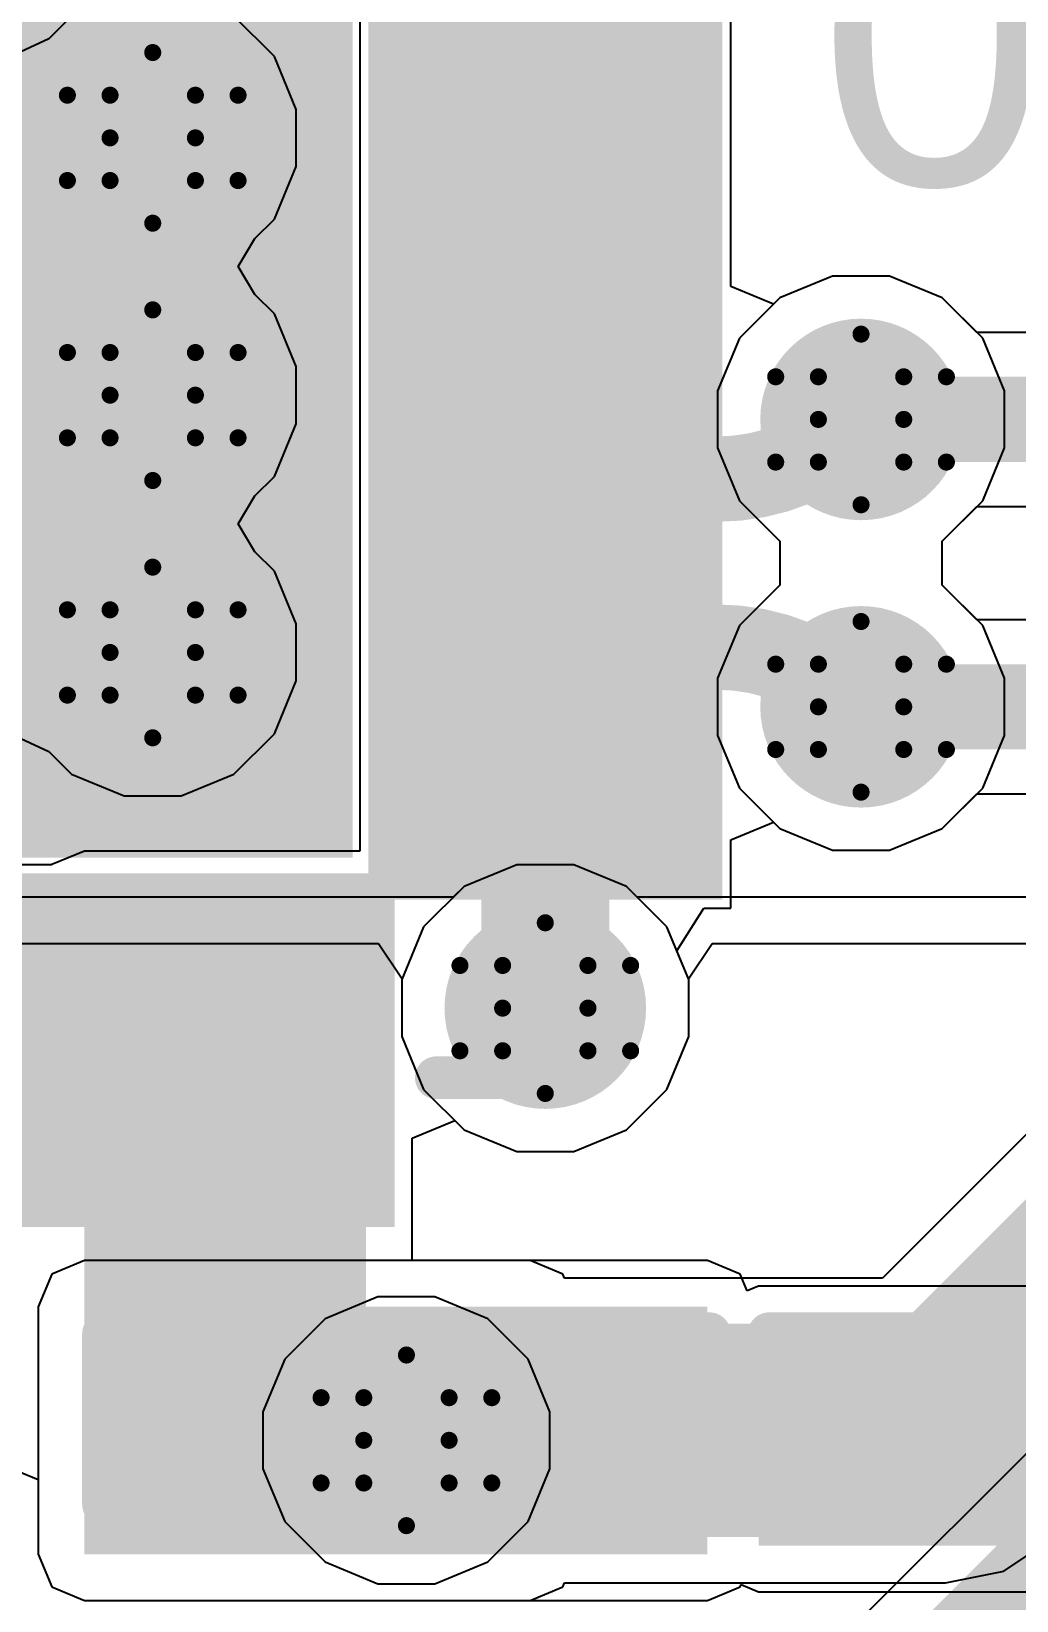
# Model space of a CAD drawing. Header units: inches. Extents: x -4 to 389, y 0 to 108.
# Drawn here: x 32.379 to 35.312, y 37.479 to 42.151 of the extents above; entities that cross this region are included whole.
import ezdxf

# ---------------------------------------------------------------- set-up
doc = ezdxf.new("R2010")
doc.units = ezdxf.units.IN
for name, color, linetype in [('Bottom Layer', 5, 'Continuous'), ('Bottom Overlay', 54, 'Continuous'), ('Bottom Paste', 16, 'Continuous'), ('Bottom Solder', 6, 'Continuous'), ('Drill Drawing', 1, 'Continuous'), ('Signal_1', 16, 'Continuous'), ('Signal_2', 76, 'Continuous'), ('Top Layer', 1, 'Continuous'), ('Top Overlay', 2, 'Continuous'), ('Top Paste', 8, 'Continuous'), ('Top Solder', 216, 'Continuous'), ('Via Holes', 16, 'Continuous')]:
    doc.layers.add(name, color=color, linetype=linetype)
doc.styles.add('Arial', font='', dxfattribs={"height": 0.2})
doc.styles.get('Arial').set_extended_font_data('Arial')

msp = doc.modelspace()

# ---------------------------------------------------------------- hatches: boundary and pattern name
at = {"layer": 'Bottom Layer'}
h = msp.add_hatch(color=5, dxfattribs=at)
edge = h.paths.add_edge_path()
edge.add_arc((32.7406, 41.8338), 0.3, 0, 360)
h = msp.add_hatch(color=5, dxfattribs=at)
edge = h.paths.add_edge_path()
edge.add_arc((32.7406, 41.0678), 0.3, 0, 360)
h = msp.add_hatch(color=5, dxfattribs=at)
edge = h.paths.add_edge_path()
edge.add_arc((34.8488, 40.9956), 0.3, 0, 360)
h = msp.add_hatch(color=5, dxfattribs=at)
edge = h.paths.add_edge_path()
edge.add_arc((32.7406, 40.3018), 0.3, 0, 360)
h = msp.add_hatch(color=5, dxfattribs=at)
edge = h.paths.add_edge_path()
edge.add_arc((34.8488, 40.14), 0.3, 0, 360)
h = msp.add_hatch(color=5, dxfattribs=at)
edge = h.paths.add_edge_path()
edge.add_arc((33.909, 39.243), 0.3, 0, 360)
for points in [[(32.5374, 37.6174), (34.3916, 37.6174), (34.3916, 38.354), (32.5374, 38.354)], [(34.544, 37.6428), (36.83, 37.6428), (36.83, 38.2778), (34.544, 38.2778)], [(33.3179, 37.7277), (32.6829, 37.7277), (32.6829, 38.1849), (33.3179, 38.1849)], [(34.3085, 37.7277), (33.6735, 37.7277), (33.6735, 38.1849), (34.3085, 38.1849)], [(35.2991, 37.7277), (34.6641, 37.7277), (34.6641, 38.1849), (35.2991, 38.1849)]]:
    msp.add_hatch(color=5, dxfattribs=at).paths.add_polyline_path(points)
h = msp.add_hatch(color=5, dxfattribs=at)
edge = h.paths.add_edge_path()
edge.add_arc((33.4957, 37.9563), 0.3, 0, 360)
at = {"layer": 'Bottom Paste'}
for points in [[(33.3179, 37.7277), (32.6829, 37.7277), (32.6829, 38.1849), (33.3179, 38.1849)], [(34.3085, 37.7277), (33.6735, 37.7277), (33.6735, 38.1849), (34.3085, 38.1849)], [(35.2991, 37.7277), (34.6641, 37.7277), (34.6641, 38.1849), (35.2991, 38.1849)]]:
    msp.add_hatch(color=16, dxfattribs=at).paths.add_polyline_path(points)
at = {"layer": 'Bottom Solder'}
for points in [[(33.3779, 37.6677), (32.6229, 37.6677), (32.6229, 38.2449), (33.3779, 38.2449)], [(34.3685, 37.6677), (33.6135, 37.6677), (33.6135, 38.2449), (34.3685, 38.2449)], [(35.3591, 37.6677), (34.6041, 37.6677), (34.6041, 38.2449), (35.3591, 38.2449)]]:
    msp.add_hatch(color=6, dxfattribs=at).paths.add_polyline_path(points)
at = {"layer": 'Signal_1'}
h = msp.add_hatch(color=16, dxfattribs=at)
edge = h.paths.add_edge_path()
edge.add_arc((32.7406, 41.8338), 0.3, 0, 360)
h = msp.add_hatch(color=16, dxfattribs=at)
edge = h.paths.add_edge_path()
edge.add_arc((32.7406, 41.0678), 0.3, 0, 360)
h = msp.add_hatch(color=16, dxfattribs=at)
edge = h.paths.add_edge_path()
edge.add_arc((34.8488, 40.9956), 0.3, 0, 360)
h = msp.add_hatch(color=16, dxfattribs=at)
edge = h.paths.add_edge_path()
edge.add_arc((32.7406, 40.3018), 0.3, 0, 360)
h = msp.add_hatch(color=16, dxfattribs=at)
edge = h.paths.add_edge_path()
edge.add_arc((34.8488, 40.14), 0.3, 0, 360)
h = msp.add_hatch(color=16, dxfattribs=at)
edge = h.paths.add_edge_path()
edge.add_arc((33.909, 39.243), 0.3, 0, 360)
h = msp.add_hatch(color=16, dxfattribs=at)
edge = h.paths.add_edge_path()
edge.add_arc((33.4957, 37.9563), 0.3, 0, 360)
at = {"layer": 'Signal_2'}
h = msp.add_hatch(color=76, dxfattribs=at)
edge = h.paths.add_edge_path()
edge.add_arc((32.7406, 41.8338), 0.3, 0, 360)
h = msp.add_hatch(color=76, dxfattribs=at)
edge = h.paths.add_edge_path()
edge.add_arc((32.7406, 41.0678), 0.3, 0, 360)
h = msp.add_hatch(color=76, dxfattribs=at)
edge = h.paths.add_edge_path()
edge.add_arc((34.8488, 40.9956), 0.3, 0, 360)
h = msp.add_hatch(color=76, dxfattribs=at)
edge = h.paths.add_edge_path()
edge.add_arc((32.7406, 40.3018), 0.3, 0, 360)
h = msp.add_hatch(color=76, dxfattribs=at)
edge = h.paths.add_edge_path()
edge.add_arc((34.8488, 40.14), 0.3, 0, 360)
h = msp.add_hatch(color=76, dxfattribs=at)
edge = h.paths.add_edge_path()
edge.add_arc((33.909, 39.243), 0.3, 0, 360)
h = msp.add_hatch(color=76, dxfattribs=at)
edge = h.paths.add_edge_path()
edge.add_arc((33.4957, 37.9563), 0.3, 0, 360)
at = {"layer": 'Top Layer'}
for points in [[(33.234, 39.7928), (30.684, 39.7928), (30.684, 42.3428), (33.234, 42.3428)], [(33.484, 41.9678), (34.334, 41.9678), (34.334, 41.6678), (33.484, 41.6678)], [(33.484, 41.4678), (34.334, 41.4678), (34.334, 41.1678), (33.484, 41.1678)], [(33.484, 40.9678), (34.334, 40.9678), (34.334, 40.6678), (33.484, 40.6678)], [(33.484, 40.4678), (34.334, 40.4678), (34.334, 40.1678), (33.484, 40.1678)], [(33.484, 39.9678), (34.334, 39.9678), (34.334, 39.6678), (33.484, 39.6678)], [(32.5374, 37.6174), (33.3756, 37.6174), (33.3756, 39.5732), (32.5374, 39.5732)], [(32.559, 38.6928), (32.559, 39.5428), (32.859, 39.5428), (32.859, 38.6928)], [(33.059, 38.6928), (33.059, 39.5428), (33.359, 39.5428), (33.359, 38.6928)], [(32.9692, 37.6174), (33.864, 37.6174), (33.864, 38.354), (32.9692, 38.354)]]:
    msp.add_hatch(color=1, dxfattribs=at).paths.add_polyline_path(points)
h = msp.add_hatch(color=1, dxfattribs=at)
edge = h.paths.add_edge_path()
edge.add_arc((32.7406, 41.8338), 0.3, 0, 360)
h = msp.add_hatch(color=1, dxfattribs=at)
edge = h.paths.add_edge_path()
edge.add_arc((32.7406, 41.0678), 0.3, 0, 360)
h = msp.add_hatch(color=1, dxfattribs=at)
edge = h.paths.add_edge_path()
edge.add_arc((34.8488, 40.9956), 0.3, 0, 360)
h = msp.add_hatch(color=1, dxfattribs=at)
edge = h.paths.add_edge_path()
edge.add_arc((32.7406, 40.3018), 0.3, 0, 360)
h = msp.add_hatch(color=1, dxfattribs=at)
edge = h.paths.add_edge_path()
edge.add_arc((34.8488, 40.14), 0.3, 0, 360)
h = msp.add_hatch(color=1, dxfattribs=at)
edge = h.paths.add_edge_path()
edge.add_arc((33.909, 39.243), 0.3, 0, 360)
h = msp.add_hatch(color=1, dxfattribs=at)
edge = h.paths.add_edge_path()
edge.add_arc((33.4957, 37.9563), 0.3, 0, 360)
at = {"layer": 'Top Paste'}
for points in [[(33.234, 39.7928), (30.684, 39.7928), (30.684, 42.3428), (33.234, 42.3428)], [(33.484, 41.9678), (34.334, 41.9678), (34.334, 41.6678), (33.484, 41.6678)], [(33.484, 41.4678), (34.334, 41.4678), (34.334, 41.1678), (33.484, 41.1678)], [(33.484, 40.9678), (34.334, 40.9678), (34.334, 40.6678), (33.484, 40.6678)], [(33.484, 40.4678), (34.334, 40.4678), (34.334, 40.1678), (33.484, 40.1678)], [(33.484, 39.9678), (34.334, 39.9678), (34.334, 39.6678), (33.484, 39.6678)], [(32.559, 38.6928), (32.559, 39.5428), (32.859, 39.5428), (32.859, 38.6928)], [(33.059, 38.6928), (33.059, 39.5428), (33.359, 39.5428), (33.359, 38.6928)]]:
    msp.add_hatch(color=8, dxfattribs=at).paths.add_polyline_path(points)
at = {"layer": 'Top Solder'}
for points in [[(33.3824, 42.5694), (34.4356, 42.5694), (34.4356, 42.0662), (33.3824, 42.0662)], [(33.3356, 39.6912), (30.5824, 39.6912), (30.5824, 42.4444), (33.3356, 42.4444)], [(33.3824, 42.0694), (34.4356, 42.0694), (34.4356, 41.5662), (33.3824, 41.5662)], [(33.3824, 41.5694), (34.4356, 41.5694), (34.4356, 41.0662), (33.3824, 41.0662)], [(33.3824, 41.0694), (34.4356, 41.0694), (34.4356, 40.5662), (33.3824, 40.5662)], [(33.3824, 40.5694), (34.4356, 40.5694), (34.4356, 40.0662), (33.3824, 40.0662)], [(33.3824, 40.0694), (34.4356, 40.0694), (34.4356, 39.5662), (33.3824, 39.5662)], [(31.9574, 38.5912), (31.9574, 39.6444), (32.4606, 39.6444), (32.4606, 38.5912)], [(32.4574, 38.5912), (32.4574, 39.6444), (32.9606, 39.6444), (32.9606, 38.5912)], [(32.9574, 38.5912), (32.9574, 39.6444), (33.4606, 39.6444), (33.4606, 38.5912)]]:
    msp.add_hatch(color=216, dxfattribs=at).paths.add_polyline_path(points)
at = {"layer": 'Via Holes'}
h = msp.add_hatch(color=7, dxfattribs=at)
edge = h.paths.add_edge_path()
edge.add_arc((32.7406, 41.8338), 0.15, 0, 360)
h = msp.add_hatch(color=7, dxfattribs=at)
edge = h.paths.add_edge_path()
edge.add_arc((32.7406, 41.0678), 0.15, 0, 360)
h = msp.add_hatch(color=7, dxfattribs=at)
edge = h.paths.add_edge_path()
edge.add_arc((34.8488, 40.9956), 0.15, 0, 360)
h = msp.add_hatch(color=7, dxfattribs=at)
edge = h.paths.add_edge_path()
edge.add_arc((32.7406, 40.3018), 0.15, 0, 360)
h = msp.add_hatch(color=7, dxfattribs=at)
edge = h.paths.add_edge_path()
edge.add_arc((34.8488, 40.14), 0.15, 0, 360)
h = msp.add_hatch(color=7, dxfattribs=at)
edge = h.paths.add_edge_path()
edge.add_arc((33.909, 39.243), 0.15, 0, 360)
h = msp.add_hatch(color=7, dxfattribs=at)
edge = h.paths.add_edge_path()
edge.add_arc((33.4957, 37.9563), 0.15, 0, 360)

# ---------------------------------------------------------------- linework, layer by layer
at = {"layer": 'Bottom Layer'}
for p, q in [((34.7639, 41.4226), (34.6069, 41.3576)), ((34.9338, 41.4226), (34.7639, 41.4226)), ((35.0907, 41.3576), (34.9338, 41.4226)), ((34.6069, 41.3576), (34.4868, 41.2375)), ((35.1937, 41.2546), (35.0907, 41.3576)), ((35.3499, 41.2546), (35.1937, 41.2546)), ((34.4868, 41.2375), (34.4218, 41.0805)), ((34.4218, 41.0805), (34.4218, 40.9107)), ((34.4218, 40.9107), (34.4868, 40.7537)), ((34.4868, 40.7537), (34.6069, 40.6336)), ((35.0907, 40.6336), (35.1937, 40.7366)), ((35.1937, 40.7366), (35.3499, 40.7366)), ((34.6069, 40.6336), (34.6069, 40.502)), ((35.0907, 40.502), (35.0907, 40.6336)), ((34.6069, 40.502), (34.4868, 40.3819)), ((35.1937, 40.399), (35.0907, 40.502)), ((34.4868, 40.3819), (34.4218, 40.2249)), ((35.3499, 40.399), (35.1937, 40.399)), ((34.4218, 40.2249), (34.4218, 40.0551)), ((34.4218, 40.0551), (34.4868, 39.8981)), ((34.4868, 39.8981), (34.6069, 39.778)), ((35.0907, 39.778), (35.1937, 39.881)), ((35.1937, 39.881), (35.3499, 39.881)), ((34.6069, 39.778), (34.7639, 39.713)), ((34.9338, 39.713), (35.0907, 39.778)), ((34.7639, 39.713), (34.9338, 39.713)), ((33.8241, 39.67), (33.6671, 39.605)), ((33.994, 39.67), (33.8241, 39.67)), ((34.1509, 39.605), (33.994, 39.67)), ((33.6671, 39.605), (33.547, 39.4849)), ((34.271, 39.4849), (34.1509, 39.605)), ((33.547, 39.4849), (33.482, 39.3279)), ((34.336, 39.3279), (34.271, 39.4849)), ((33.482, 39.3279), (33.482, 39.1581)), ((34.336, 39.1581), (34.336, 39.3279)), ((33.482, 39.1581), (33.547, 39.0011)), ((34.271, 39.0011), (34.336, 39.1581)), ((33.547, 39.0011), (33.6671, 38.881)), ((34.1509, 38.881), (34.271, 39.0011)), ((33.6671, 38.881), (33.8241, 38.816)), ((33.994, 38.816), (34.1509, 38.881)), ((33.8241, 38.816), (33.994, 38.816)), ((32.4402, 38.4512), (32.4, 38.354)), ((32.5374, 38.4915), (32.4402, 38.4512)), ((34.3916, 38.4915), (32.5374, 38.4915)), ((34.4888, 38.4512), (34.3916, 38.4915)), ((34.5096, 38.401), (34.4888, 38.4512)), ((34.544, 38.4153), (34.5096, 38.401)), ((36.0103, 38.4153), (34.544, 38.4153)), ((32.4, 38.354), (32.4, 37.6174)), ((32.4, 37.6174), (32.4402, 37.5202)), ((32.4402, 37.5202), (32.5374, 37.4799)), ((34.3916, 37.4799), (34.4888, 37.5202)), ((34.4888, 37.5202), (34.4916, 37.527)), ((34.4916, 37.527), (34.544, 37.5053)), ((32.5374, 37.4799), (34.3916, 37.4799)), ((34.544, 37.5053), (37.6871, 37.5053))]:
    msp.add_line(p, q, dxfattribs=at)
at = {"layer": 'Bottom Layer', "const_width": 0.254}
for points in [[(34.8488, 40.9956), (35.5312, 40.9956)], [(34.8488, 40.14), (35.4926, 40.14)]]:
    msp.add_lwpolyline(points, dxfattribs=at)
at = {"layer": 'Bottom Layer', "const_width": 0.127}
for points in [[(34.7853, 40.9956, 1), (34.9123, 40.9956, 1)], [(34.7853, 40.14, 1), (34.9123, 40.14, 1)]]:
    msp.add_lwpolyline(points, format="xyb", close=True, dxfattribs=at)
at = {"layer": 'Bottom Overlay', "const_width": 0.127}
for points in [[(32.594, 38.2738), (33.4068, 38.2738)], [(32.594, 37.7658), (32.594, 38.2738)], [(33.4068, 37.7658), (33.4068, 38.2738)], [(33.5846, 38.2738), (34.3974, 38.2738)], [(33.5846, 37.7658), (33.5846, 38.2738)], [(34.3974, 37.7658), (34.3974, 38.2738)], [(34.5752, 38.2738), (35.388, 38.2738)], [(34.5752, 37.7658), (34.5752, 38.2738)]]:
    msp.add_lwpolyline(points, dxfattribs=at)
at = {"layer": 'Bottom Overlay', "const_width": 0.0635}
for points in [[(32.5623, 38.2738, 1), (32.6258, 38.2738, 1)], [(32.5623, 38.2738, 1), (32.6258, 38.2738, 1)], [(33.3751, 38.2738, 1), (33.4386, 38.2738, 1)], [(33.3751, 38.2738, 1), (33.4386, 38.2738, 1)], [(33.5529, 38.2738, 1), (33.6164, 38.2738, 1)], [(33.5529, 38.2738, 1), (33.6164, 38.2738, 1)], [(34.3657, 38.2738, 1), (34.4292, 38.2738, 1)], [(34.3657, 38.2738, 1), (34.4292, 38.2738, 1)], [(34.5435, 38.2738, 1), (34.607, 38.2738, 1)], [(34.5435, 38.2738, 1), (34.607, 38.2738, 1)], [(32.5623, 37.7658, 1), (32.6258, 37.7658, 1)], [(33.3751, 37.7658, 1), (33.4386, 37.7658, 1)], [(33.5529, 37.7658, 1), (33.6164, 37.7658, 1)], [(34.3657, 37.7658, 1), (34.4292, 37.7658, 1)], [(34.5435, 37.7658, 1), (34.607, 37.7658, 1)]]:
    msp.add_lwpolyline(points, format="xyb", close=True, dxfattribs=at)
at = {"layer": 'Drill Drawing', "const_width": 0.0508}
for points in [[(32.6136, 41.9608), (32.7406, 42.0878)], [(32.7406, 42.0878), (32.8676, 41.9608)], [(32.4866, 41.9608), (32.6136, 41.8338)], [(32.4866, 41.9608), (32.6136, 41.9608)], [(32.8676, 41.9608), (32.9946, 41.9608)], [(32.8676, 41.8338), (32.9946, 41.9608)], [(32.4866, 41.7068), (32.6136, 41.8338)], [(32.8676, 41.8338), (32.9946, 41.7068)], [(32.4866, 41.7068), (32.6136, 41.7068)], [(32.6136, 41.7068), (32.7406, 41.5798)], [(32.7406, 41.5798), (32.8676, 41.7068)], [(32.8676, 41.7068), (32.9946, 41.7068)], [(32.6136, 41.1948), (32.7406, 41.3218)], [(32.7406, 41.3218), (32.8676, 41.1948)], [(34.7218, 41.1226), (34.8488, 41.2496)], [(34.8488, 41.2496), (34.9758, 41.1226)], [(32.4866, 41.1948), (32.6136, 41.0678)], [(32.4866, 41.1948), (32.6136, 41.1948)], [(32.8676, 41.1948), (32.9946, 41.1948)], [(32.8676, 41.0678), (32.9946, 41.1948)], [(34.5948, 41.1226), (34.7218, 40.9956)], [(34.5948, 41.1226), (34.7218, 41.1226)], [(34.9758, 41.1226), (35.1028, 41.1226)], [(34.9758, 40.9956), (35.1028, 41.1226)], [(32.4866, 40.9408), (32.6136, 41.0678)], [(32.8676, 41.0678), (32.9946, 40.9408)], [(34.5948, 40.8686), (34.7218, 40.9956)], [(34.9758, 40.9956), (35.1028, 40.8686)], [(32.4866, 40.9408), (32.6136, 40.9408)], [(32.6136, 40.9408), (32.7406, 40.8138)], [(32.7406, 40.8138), (32.8676, 40.9408)], [(32.8676, 40.9408), (32.9946, 40.9408)], [(34.5948, 40.8686), (34.7218, 40.8686)], [(34.7218, 40.8686), (34.8488, 40.7416)], [(34.8488, 40.7416), (34.9758, 40.8686)], [(34.9758, 40.8686), (35.1028, 40.8686)], [(32.6136, 40.4288), (32.7406, 40.5558)], [(32.7406, 40.5558), (32.8676, 40.4288)], [(32.4866, 40.4288), (32.6136, 40.3018)], [(32.4866, 40.4288), (32.6136, 40.4288)], [(32.8676, 40.4288), (32.9946, 40.4288)], [(32.8676, 40.3018), (32.9946, 40.4288)], [(34.7218, 40.267), (34.8488, 40.394)], [(34.8488, 40.394), (34.9758, 40.267)], [(32.4866, 40.1748), (32.6136, 40.3018)], [(32.8676, 40.3018), (32.9946, 40.1748)], [(34.5948, 40.267), (34.7218, 40.14)], [(34.5948, 40.267), (34.7218, 40.267)], [(34.9758, 40.267), (35.1028, 40.267)], [(34.9758, 40.14), (35.1028, 40.267)], [(32.4866, 40.1748), (32.6136, 40.1748)], [(32.6136, 40.1748), (32.7406, 40.0478)], [(32.7406, 40.0478), (32.8676, 40.1748)], [(32.8676, 40.1748), (32.9946, 40.1748)], [(34.5948, 40.013), (34.7218, 40.14)], [(34.9758, 40.14), (35.1028, 40.013)], [(34.5948, 40.013), (34.7218, 40.013)], [(34.7218, 40.013), (34.8488, 39.886)], [(34.8488, 39.886), (34.9758, 40.013)], [(34.9758, 40.013), (35.1028, 40.013)], [(33.782, 39.37), (33.909, 39.497)], [(33.909, 39.497), (34.036, 39.37)], [(33.655, 39.37), (33.782, 39.243)], [(33.655, 39.37), (33.782, 39.37)], [(34.036, 39.37), (34.163, 39.37)], [(34.036, 39.243), (34.163, 39.37)], [(33.655, 39.116), (33.782, 39.243)], [(34.036, 39.243), (34.163, 39.116)], [(33.655, 39.116), (33.782, 39.116)], [(33.782, 39.116), (33.909, 38.989)], [(33.909, 38.989), (34.036, 39.116)], [(34.036, 39.116), (34.163, 39.116)], [(33.3687, 38.0833), (33.4957, 38.2103)], [(33.4957, 38.2103), (33.6227, 38.0833)], [(33.2417, 38.0833), (33.3687, 37.9563)], [(33.2417, 38.0833), (33.3687, 38.0833)], [(33.6227, 38.0833), (33.7497, 38.0833)], [(33.6227, 37.9563), (33.7497, 38.0833)], [(33.2417, 37.8293), (33.3687, 37.9563)], [(33.6227, 37.9563), (33.7497, 37.8293)], [(33.2417, 37.8293), (33.3687, 37.8293)], [(33.3687, 37.8293), (33.4957, 37.7023)], [(33.4957, 37.7023), (33.6227, 37.8293)], [(33.6227, 37.8293), (33.7497, 37.8293)]]:
    msp.add_lwpolyline(points, dxfattribs=at)
at = {"layer": 'Drill Drawing', "const_width": 0.0254}
for points in [[(32.7279, 42.0878, 1), (32.7533, 42.0878, 1)], [(32.7279, 42.0878, 1), (32.7533, 42.0878, 1)], [(32.4739, 41.9608, 1), (32.4993, 41.9608, 1)], [(32.4739, 41.9608, 1), (32.4993, 41.9608, 1)], [(32.6009, 41.9608, 1), (32.6263, 41.9608, 1)], [(32.6009, 41.9608, 1), (32.6263, 41.9608, 1)], [(32.8549, 41.9608, 1), (32.8803, 41.9608, 1)], [(32.8549, 41.9608, 1), (32.8803, 41.9608, 1)], [(32.9819, 41.9608, 1), (33.0073, 41.9608, 1)], [(32.9819, 41.9608, 1), (33.0073, 41.9608, 1)], [(32.6009, 41.8338, 1), (32.6263, 41.8338, 1)], [(32.6009, 41.8338, 1), (32.6263, 41.8338, 1)], [(32.8549, 41.8338, 1), (32.8803, 41.8338, 1)], [(32.8549, 41.8338, 1), (32.8803, 41.8338, 1)], [(32.4739, 41.7068, 1), (32.4993, 41.7068, 1)], [(32.4739, 41.7068, 1), (32.4993, 41.7068, 1)], [(32.6009, 41.7068, 1), (32.6263, 41.7068, 1)], [(32.6009, 41.7068, 1), (32.6263, 41.7068, 1)], [(32.8549, 41.7068, 1), (32.8803, 41.7068, 1)], [(32.8549, 41.7068, 1), (32.8803, 41.7068, 1)], [(32.9819, 41.7068, 1), (33.0073, 41.7068, 1)], [(32.9819, 41.7068, 1), (33.0073, 41.7068, 1)], [(32.7279, 41.5798, 1), (32.7533, 41.5798, 1)], [(32.7279, 41.5798, 1), (32.7533, 41.5798, 1)], [(32.7279, 41.3218, 1), (32.7533, 41.3218, 1)], [(32.7279, 41.3218, 1), (32.7533, 41.3218, 1)], [(34.8361, 41.2496, 1), (34.8615, 41.2496, 1)], [(34.8361, 41.2496, 1), (34.8615, 41.2496, 1)], [(32.4739, 41.1948, 1), (32.4993, 41.1948, 1)], [(32.4739, 41.1948, 1), (32.4993, 41.1948, 1)], [(32.6009, 41.1948, 1), (32.6263, 41.1948, 1)], [(32.6009, 41.1948, 1), (32.6263, 41.1948, 1)], [(32.8549, 41.1948, 1), (32.8803, 41.1948, 1)], [(32.8549, 41.1948, 1), (32.8803, 41.1948, 1)], [(32.9819, 41.1948, 1), (33.0073, 41.1948, 1)], [(32.9819, 41.1948, 1), (33.0073, 41.1948, 1)], [(34.5821, 41.1226, 1), (34.6075, 41.1226, 1)], [(34.5821, 41.1226, 1), (34.6075, 41.1226, 1)], [(34.7091, 41.1226, 1), (34.7345, 41.1226, 1)], [(34.7091, 41.1226, 1), (34.7345, 41.1226, 1)], [(34.9631, 41.1226, 1), (34.9885, 41.1226, 1)], [(34.9631, 41.1226, 1), (34.9885, 41.1226, 1)], [(35.0901, 41.1226, 1), (35.1155, 41.1226, 1)], [(35.0901, 41.1226, 1), (35.1155, 41.1226, 1)], [(32.6009, 41.0678, 1), (32.6263, 41.0678, 1)], [(32.6009, 41.0678, 1), (32.6263, 41.0678, 1)], [(32.8549, 41.0678, 1), (32.8803, 41.0678, 1)], [(32.8549, 41.0678, 1), (32.8803, 41.0678, 1)], [(34.7091, 40.9956, 1), (34.7345, 40.9956, 1)], [(34.7091, 40.9956, 1), (34.7345, 40.9956, 1)], [(34.9631, 40.9956, 1), (34.9885, 40.9956, 1)], [(34.9631, 40.9956, 1), (34.9885, 40.9956, 1)], [(32.4739, 40.9408, 1), (32.4993, 40.9408, 1)], [(32.4739, 40.9408, 1), (32.4993, 40.9408, 1)], [(32.6009, 40.9408, 1), (32.6263, 40.9408, 1)], [(32.6009, 40.9408, 1), (32.6263, 40.9408, 1)], [(32.8549, 40.9408, 1), (32.8803, 40.9408, 1)], [(32.8549, 40.9408, 1), (32.8803, 40.9408, 1)], [(32.9819, 40.9408, 1), (33.0073, 40.9408, 1)], [(32.9819, 40.9408, 1), (33.0073, 40.9408, 1)], [(34.5821, 40.8686, 1), (34.6075, 40.8686, 1)], [(34.5821, 40.8686, 1), (34.6075, 40.8686, 1)], [(34.7091, 40.8686, 1), (34.7345, 40.8686, 1)], [(34.7091, 40.8686, 1), (34.7345, 40.8686, 1)], [(34.9631, 40.8686, 1), (34.9885, 40.8686, 1)], [(34.9631, 40.8686, 1), (34.9885, 40.8686, 1)], [(35.0901, 40.8686, 1), (35.1155, 40.8686, 1)], [(35.0901, 40.8686, 1), (35.1155, 40.8686, 1)], [(32.7279, 40.8138, 1), (32.7533, 40.8138, 1)], [(32.7279, 40.8138, 1), (32.7533, 40.8138, 1)], [(34.8361, 40.7416, 1), (34.8615, 40.7416, 1)], [(34.8361, 40.7416, 1), (34.8615, 40.7416, 1)], [(32.7279, 40.5558, 1), (32.7533, 40.5558, 1)], [(32.7279, 40.5558, 1), (32.7533, 40.5558, 1)], [(32.4739, 40.4288, 1), (32.4993, 40.4288, 1)], [(32.4739, 40.4288, 1), (32.4993, 40.4288, 1)], [(32.6009, 40.4288, 1), (32.6263, 40.4288, 1)], [(32.6009, 40.4288, 1), (32.6263, 40.4288, 1)], [(32.8549, 40.4288, 1), (32.8803, 40.4288, 1)], [(32.8549, 40.4288, 1), (32.8803, 40.4288, 1)], [(32.9819, 40.4288, 1), (33.0073, 40.4288, 1)], [(32.9819, 40.4288, 1), (33.0073, 40.4288, 1)], [(34.8361, 40.394, 1), (34.8615, 40.394, 1)], [(34.8361, 40.394, 1), (34.8615, 40.394, 1)], [(32.6009, 40.3018, 1), (32.6263, 40.3018, 1)], [(32.6009, 40.3018, 1), (32.6263, 40.3018, 1)], [(32.8549, 40.3018, 1), (32.8803, 40.3018, 1)], [(32.8549, 40.3018, 1), (32.8803, 40.3018, 1)], [(34.5821, 40.267, 1), (34.6075, 40.267, 1)], [(34.5821, 40.267, 1), (34.6075, 40.267, 1)], [(34.7091, 40.267, 1), (34.7345, 40.267, 1)], [(34.7091, 40.267, 1), (34.7345, 40.267, 1)], [(34.9631, 40.267, 1), (34.9885, 40.267, 1)], [(34.9631, 40.267, 1), (34.9885, 40.267, 1)], [(35.0901, 40.267, 1), (35.1155, 40.267, 1)], [(35.0901, 40.267, 1), (35.1155, 40.267, 1)], [(32.4739, 40.1748, 1), (32.4993, 40.1748, 1)], [(32.4739, 40.1748, 1), (32.4993, 40.1748, 1)], [(32.6009, 40.1748, 1), (32.6263, 40.1748, 1)], [(32.6009, 40.1748, 1), (32.6263, 40.1748, 1)], [(32.8549, 40.1748, 1), (32.8803, 40.1748, 1)], [(32.8549, 40.1748, 1), (32.8803, 40.1748, 1)], [(32.9819, 40.1748, 1), (33.0073, 40.1748, 1)], [(32.9819, 40.1748, 1), (33.0073, 40.1748, 1)], [(34.7091, 40.14, 1), (34.7345, 40.14, 1)], [(34.7091, 40.14, 1), (34.7345, 40.14, 1)], [(34.9631, 40.14, 1), (34.9885, 40.14, 1)], [(34.9631, 40.14, 1), (34.9885, 40.14, 1)], [(32.7279, 40.0478, 1), (32.7533, 40.0478, 1)], [(32.7279, 40.0478, 1), (32.7533, 40.0478, 1)], [(34.5821, 40.013, 1), (34.6075, 40.013, 1)], [(34.5821, 40.013, 1), (34.6075, 40.013, 1)], [(34.7091, 40.013, 1), (34.7345, 40.013, 1)], [(34.7091, 40.013, 1), (34.7345, 40.013, 1)], [(34.9631, 40.013, 1), (34.9885, 40.013, 1)], [(34.9631, 40.013, 1), (34.9885, 40.013, 1)], [(35.0901, 40.013, 1), (35.1155, 40.013, 1)], [(35.0901, 40.013, 1), (35.1155, 40.013, 1)], [(34.8361, 39.886, 1), (34.8615, 39.886, 1)], [(34.8361, 39.886, 1), (34.8615, 39.886, 1)], [(33.8963, 39.497, 1), (33.9217, 39.497, 1)], [(33.8963, 39.497, 1), (33.9217, 39.497, 1)], [(33.6423, 39.37, 1), (33.6677, 39.37, 1)], [(33.6423, 39.37, 1), (33.6677, 39.37, 1)], [(33.7693, 39.37, 1), (33.7947, 39.37, 1)], [(33.7693, 39.37, 1), (33.7947, 39.37, 1)], [(34.0233, 39.37, 1), (34.0487, 39.37, 1)], [(34.0233, 39.37, 1), (34.0487, 39.37, 1)], [(34.1503, 39.37, 1), (34.1757, 39.37, 1)], [(34.1503, 39.37, 1), (34.1757, 39.37, 1)], [(33.7693, 39.243, 1), (33.7947, 39.243, 1)], [(33.7693, 39.243, 1), (33.7947, 39.243, 1)], [(34.0233, 39.243, 1), (34.0487, 39.243, 1)], [(34.0233, 39.243, 1), (34.0487, 39.243, 1)], [(33.6423, 39.116, 1), (33.6677, 39.116, 1)], [(33.6423, 39.116, 1), (33.6677, 39.116, 1)], [(33.7693, 39.116, 1), (33.7947, 39.116, 1)], [(33.7693, 39.116, 1), (33.7947, 39.116, 1)], [(34.0233, 39.116, 1), (34.0487, 39.116, 1)], [(34.0233, 39.116, 1), (34.0487, 39.116, 1)], [(34.1503, 39.116, 1), (34.1757, 39.116, 1)], [(34.1503, 39.116, 1), (34.1757, 39.116, 1)], [(33.8963, 38.989, 1), (33.9217, 38.989, 1)], [(33.8963, 38.989, 1), (33.9217, 38.989, 1)], [(33.483, 38.2103, 1), (33.5084, 38.2103, 1)], [(33.483, 38.2103, 1), (33.5084, 38.2103, 1)], [(33.229, 38.0833, 1), (33.2544, 38.0833, 1)], [(33.229, 38.0833, 1), (33.2544, 38.0833, 1)], [(33.356, 38.0833, 1), (33.3814, 38.0833, 1)], [(33.356, 38.0833, 1), (33.3814, 38.0833, 1)], [(33.61, 38.0833, 1), (33.6354, 38.0833, 1)], [(33.61, 38.0833, 1), (33.6354, 38.0833, 1)], [(33.737, 38.0833, 1), (33.7624, 38.0833, 1)], [(33.737, 38.0833, 1), (33.7624, 38.0833, 1)], [(33.356, 37.9563, 1), (33.3814, 37.9563, 1)], [(33.356, 37.9563, 1), (33.3814, 37.9563, 1)], [(33.61, 37.9563, 1), (33.6354, 37.9563, 1)], [(33.61, 37.9563, 1), (33.6354, 37.9563, 1)], [(33.229, 37.8293, 1), (33.2544, 37.8293, 1)], [(33.229, 37.8293, 1), (33.2544, 37.8293, 1)], [(33.356, 37.8293, 1), (33.3814, 37.8293, 1)], [(33.356, 37.8293, 1), (33.3814, 37.8293, 1)], [(33.61, 37.8293, 1), (33.6354, 37.8293, 1)], [(33.61, 37.8293, 1), (33.6354, 37.8293, 1)], [(33.737, 37.8293, 1), (33.7624, 37.8293, 1)], [(33.737, 37.8293, 1), (33.7624, 37.8293, 1)], [(33.483, 37.7023, 1), (33.5084, 37.7023, 1)], [(33.483, 37.7023, 1), (33.5084, 37.7023, 1)]]:
    msp.add_lwpolyline(points, format="xyb", close=True, dxfattribs=at)
at = {"layer": 'Signal_1'}
for p, q in [((32.4987, 42.1958), (32.4315, 42.1285)), ((33.1026, 42.0757), (32.9825, 42.1958)), ((32.4315, 42.1285), (32.3485, 42.0898)), ((33.1676, 41.9187), (33.1026, 42.0757)), ((33.1676, 41.7489), (33.1676, 41.9187)), ((33.1026, 41.5919), (33.1676, 41.7489)), ((33.0445, 41.5338), (33.1026, 41.5919)), ((32.995, 41.4508), (33.0445, 41.5338)), ((33.0445, 41.3678), (32.995, 41.4508)), ((34.7639, 41.4226), (34.6069, 41.3576)), ((34.9338, 41.4226), (34.7639, 41.4226)), ((35.0907, 41.3576), (34.9338, 41.4226)), ((33.1026, 41.3097), (33.0445, 41.3678)), ((34.6069, 41.3576), (34.4868, 41.2375)), ((35.2108, 41.2375), (35.0907, 41.3576)), ((33.1676, 41.1527), (33.1026, 41.3097)), ((34.4868, 41.2375), (34.4218, 41.0805)), ((35.2758, 41.0805), (35.2108, 41.2375)), ((33.1676, 40.9829), (33.1676, 41.1527)), ((34.4218, 41.0805), (34.4218, 40.9107)), ((35.2758, 40.9107), (35.2758, 41.0805)), ((33.1026, 40.8259), (33.1676, 40.9829)), ((34.4218, 40.9107), (34.4868, 40.7537)), ((35.2108, 40.7537), (35.2758, 40.9107)), ((33.0445, 40.7678), (33.1026, 40.8259)), ((32.995, 40.6848), (33.0445, 40.7678)), ((34.4868, 40.7537), (34.6069, 40.6336)), ((35.0907, 40.6336), (35.2108, 40.7537)), ((33.0445, 40.6018), (32.995, 40.6848)), ((33.1026, 40.5437), (33.0445, 40.6018)), ((34.6069, 40.6336), (34.6069, 40.502)), ((35.0907, 40.502), (35.0907, 40.6336)), ((33.1676, 40.3867), (33.1026, 40.5437)), ((34.6069, 40.502), (34.4868, 40.3819)), ((35.2108, 40.3819), (35.0907, 40.502)), ((33.1676, 40.2169), (33.1676, 40.3867)), ((34.4868, 40.3819), (34.4218, 40.2249)), ((35.2758, 40.2249), (35.2108, 40.3819)), ((34.4218, 40.2249), (34.4218, 40.0551)), ((35.2758, 40.0551), (35.2758, 40.2249)), ((33.1026, 40.0599), (33.1676, 40.2169)), ((32.3485, 40.0459), (32.4315, 40.0071)), ((32.9825, 39.9398), (33.1026, 40.0599)), ((34.4218, 40.0551), (34.4868, 39.8981)), ((35.2108, 39.8981), (35.2758, 40.0551)), ((32.4315, 40.0071), (32.4987, 39.9398)), ((32.4987, 39.9398), (32.6557, 39.8748)), ((32.8256, 39.8748), (32.9825, 39.9398)), ((34.4868, 39.8981), (34.6069, 39.778)), ((35.0907, 39.778), (35.2108, 39.8981)), ((32.6557, 39.8748), (32.8256, 39.8748)), ((34.6069, 39.778), (34.7639, 39.713)), ((34.9338, 39.713), (35.0907, 39.778)), ((34.7639, 39.713), (34.9338, 39.713)), ((33.8241, 39.67), (33.6671, 39.605)), ((33.994, 39.67), (33.8241, 39.67)), ((34.1509, 39.605), (33.994, 39.67)), ((33.6353, 39.5732), (21.7893, 39.5732)), ((33.6671, 39.605), (33.6353, 39.5732)), ((34.1827, 39.5732), (34.1509, 39.605)), ((35.56, 39.5732), (34.1827, 39.5732)), ((23.2809, 39.4357), (33.4124, 39.4357)), ((33.4124, 39.4357), (33.4829, 39.3301)), ((34.3351, 39.3301), (34.4057, 39.4357)), ((34.4057, 39.4357), (35.4225, 39.4357)), ((33.4829, 39.3301), (33.482, 39.3279)), ((33.482, 39.3279), (33.482, 39.1581)), ((34.336, 39.3279), (34.3351, 39.3301)), ((34.336, 39.1581), (34.336, 39.3279)), ((33.482, 39.1581), (33.547, 39.0011)), ((34.271, 39.0011), (34.336, 39.1581)), ((33.547, 39.0011), (33.6671, 38.881)), ((34.1509, 38.881), (34.271, 39.0011)), ((33.6671, 38.881), (33.8241, 38.816)), ((33.994, 38.816), (34.1509, 38.881)), ((33.8241, 38.816), (33.994, 38.816)), ((33.4108, 38.3833), (33.2538, 38.3183)), ((33.5807, 38.3833), (33.4108, 38.3833)), ((33.7376, 38.3183), (33.5807, 38.3833)), ((33.2538, 38.3183), (33.1337, 38.1982)), ((33.8577, 38.1982), (33.7376, 38.3183)), ((33.1337, 38.1982), (33.0687, 38.0412)), ((33.9227, 38.0412), (33.8577, 38.1982)), ((35.5009, 38.077), (34.8177, 37.3938)), ((33.0687, 38.0412), (33.0687, 37.8714)), ((33.9227, 37.8714), (33.9227, 38.0412)), ((33.0687, 37.8714), (33.1337, 37.7144)), ((33.8577, 37.7144), (33.9227, 37.8714)), ((33.1337, 37.7144), (33.2538, 37.5943)), ((33.7376, 37.5943), (33.8577, 37.7144)), ((33.2538, 37.5943), (33.4108, 37.5293)), ((33.5807, 37.5293), (33.7376, 37.5943)), ((33.4108, 37.5293), (33.5807, 37.5293))]:
    msp.add_line(p, q, dxfattribs=at)
at = {"layer": 'Signal_1', "const_width": 0.254}
msp.add_lwpolyline([(34.925, 37.1348), (36.1442, 38.354)], dxfattribs=at)
at = {"layer": 'Signal_2'}
for p, q in [((32.4987, 42.1958), (32.4315, 42.1285)), ((33.1026, 42.0757), (32.9825, 42.1958)), ((32.4315, 42.1285), (32.3485, 42.0898)), ((33.1676, 41.9187), (33.1026, 42.0757)), ((33.1676, 41.7489), (33.1676, 41.9187)), ((33.1026, 41.5919), (33.1676, 41.7489)), ((33.0445, 41.5338), (33.1026, 41.5919)), ((32.995, 41.4508), (33.0445, 41.5338)), ((33.0445, 41.3678), (32.995, 41.4508)), ((34.7639, 41.4226), (34.6069, 41.3576)), ((34.9338, 41.4226), (34.7639, 41.4226)), ((35.0907, 41.3576), (34.9338, 41.4226)), ((33.1026, 41.3097), (33.0445, 41.3678)), ((34.6069, 41.3576), (34.4868, 41.2375)), ((35.2108, 41.2375), (35.0907, 41.3576)), ((33.1676, 41.1527), (33.1026, 41.3097)), ((34.4868, 41.2375), (34.4218, 41.0805)), ((35.2758, 41.0805), (35.2108, 41.2375)), ((33.1676, 40.9829), (33.1676, 41.1527)), ((34.4218, 41.0805), (34.4218, 40.9107)), ((35.2758, 40.9107), (35.2758, 41.0805)), ((33.1026, 40.8259), (33.1676, 40.9829)), ((34.4218, 40.9107), (34.4868, 40.7537)), ((35.2108, 40.7537), (35.2758, 40.9107)), ((33.0445, 40.7678), (33.1026, 40.8259)), ((32.995, 40.6848), (33.0445, 40.7678)), ((34.4868, 40.7537), (34.6069, 40.6336)), ((35.0907, 40.6336), (35.2108, 40.7537)), ((33.0445, 40.6018), (32.995, 40.6848)), ((33.1026, 40.5437), (33.0445, 40.6018)), ((34.6069, 40.6336), (34.6069, 40.502)), ((35.0907, 40.502), (35.0907, 40.6336)), ((33.1676, 40.3867), (33.1026, 40.5437)), ((34.6069, 40.502), (34.4868, 40.3819)), ((35.2108, 40.3819), (35.0907, 40.502)), ((33.1676, 40.2169), (33.1676, 40.3867)), ((34.4868, 40.3819), (34.4218, 40.2249)), ((35.2758, 40.2249), (35.2108, 40.3819)), ((34.4218, 40.2249), (34.4218, 40.0551)), ((35.2758, 40.0551), (35.2758, 40.2249)), ((33.1026, 40.0599), (33.1676, 40.2169)), ((32.3485, 40.0459), (32.4315, 40.0071)), ((32.9825, 39.9398), (33.1026, 40.0599)), ((34.4218, 40.0551), (34.4868, 39.8981)), ((35.2108, 39.8981), (35.2758, 40.0551)), ((32.4315, 40.0071), (32.4987, 39.9398)), ((32.4987, 39.9398), (32.6557, 39.8748)), ((32.8256, 39.8748), (32.9825, 39.9398)), ((34.4868, 39.8981), (34.6069, 39.778)), ((35.0907, 39.778), (35.2108, 39.8981)), ((32.6557, 39.8748), (32.8256, 39.8748)), ((34.6069, 39.778), (34.7639, 39.713)), ((34.9338, 39.713), (35.0907, 39.778)), ((34.7639, 39.713), (34.9338, 39.713)), ((33.4108, 38.3833), (33.2538, 38.3183)), ((33.5807, 38.3833), (33.4108, 38.3833)), ((33.7376, 38.3183), (33.5807, 38.3833)), ((33.2538, 38.3183), (33.1337, 38.1982)), ((33.8577, 38.1982), (33.7376, 38.3183)), ((33.1337, 38.1982), (33.0687, 38.0412)), ((33.9227, 38.0412), (33.8577, 38.1982)), ((33.0687, 38.0412), (33.0687, 37.8714)), ((33.9227, 37.8714), (33.9227, 38.0412)), ((33.0687, 37.8714), (33.1337, 37.7144)), ((33.8577, 37.7144), (33.9227, 37.8714)), ((33.1337, 37.7144), (33.2538, 37.5943)), ((33.7376, 37.5943), (33.8577, 37.7144)), ((33.2538, 37.5943), (33.4108, 37.5293)), ((33.5807, 37.5293), (33.7376, 37.5943)), ((33.4108, 37.5293), (33.5807, 37.5293))]:
    msp.add_line(p, q, dxfattribs=at)
at = {"layer": 'Top Layer'}
for p, q in [((34.461, 41.3913), (34.461, 42.5948)), ((33.357, 42.4658), (33.357, 41.5408)), ((33.357, 41.5408), (33.357, 40.5408)), ((34.7639, 41.4226), (34.6069, 41.3576)), ((34.9338, 41.4226), (34.7639, 41.4226)), ((35.0907, 41.3576), (34.9338, 41.4226)), ((34.588, 41.3387), (34.461, 41.3913)), ((34.6069, 41.3576), (34.588, 41.3387)), ((35.2108, 41.2375), (35.0907, 41.3576)), ((35.2758, 41.0805), (35.2108, 41.2375)), ((35.2758, 40.9107), (35.2758, 41.0805)), ((35.2108, 40.7537), (35.2758, 40.9107)), ((35.0907, 40.6336), (35.2108, 40.7537)), ((35.0907, 40.502), (35.0907, 40.6336)), ((33.357, 40.5408), (33.357, 39.7107)), ((35.2108, 40.3819), (35.0907, 40.502)), ((35.2758, 40.2249), (35.2108, 40.3819)), ((35.2758, 40.0551), (35.2758, 40.2249)), ((35.2108, 39.8981), (35.2758, 40.0551)), ((35.0907, 39.778), (35.2108, 39.8981)), ((34.461, 39.7443), (34.588, 39.7969)), ((34.588, 39.7969), (34.6069, 39.778)), ((34.6069, 39.778), (34.7639, 39.713)), ((34.9338, 39.713), (35.0907, 39.778)), ((32.5374, 39.7107), (32.4402, 39.6704)), ((33.357, 39.7107), (32.5374, 39.7107)), ((34.461, 39.5408), (34.461, 39.7443)), ((34.7639, 39.713), (34.9338, 39.713)), ((32.44, 39.6698), (31.432, 39.6698)), ((32.4402, 39.6704), (32.44, 39.6698)), ((34.3004, 39.4138), (34.381, 39.5408)), ((34.381, 39.5408), (34.461, 39.5408)), ((34.336, 39.3279), (34.3004, 39.4138)), ((34.336, 39.1581), (34.336, 39.3279)), ((34.271, 39.0011), (34.336, 39.1581)), ((34.1509, 38.881), (34.271, 39.0011)), ((35.437, 38.9637), (34.9122, 38.4389)), ((33.5131, 38.8555), (33.6401, 38.9081)), ((33.6401, 38.9081), (33.6671, 38.881)), ((33.6671, 38.881), (33.8241, 38.816)), ((33.994, 38.816), (34.1509, 38.881)), ((33.5131, 38.4915), (33.5131, 38.8555)), ((33.8241, 38.816), (33.994, 38.816)), ((33.864, 38.4915), (33.5131, 38.4915)), ((33.9612, 38.4512), (33.864, 38.4915)), ((33.9663, 38.4389), (33.9612, 38.4512)), ((34.9122, 38.4389), (33.9663, 38.4389)), ((32.273, 37.8922), (32.4, 37.8396)), ((32.4, 37.8396), (32.4, 37.6174)), ((35.2733, 37.567), (35.4204, 37.6652)), ((32.4, 37.6174), (32.4402, 37.5202)), ((35.0999, 37.5325), (35.2733, 37.567)), ((32.4402, 37.5202), (32.5374, 37.4799)), ((33.864, 37.4799), (33.9612, 37.5202)), ((33.9612, 37.5202), (33.9663, 37.5325)), ((33.9663, 37.5325), (35.0999, 37.5325)), ((32.5374, 37.4799), (33.864, 37.4799))]:
    msp.add_line(p, q, dxfattribs=at)
at = {"layer": 'Top Layer', "const_width": 0.254}
for points in [[(34.8488, 40.9956, -0.198912), (34.4196, 40.8178)], [(34.4196, 40.3178, -0.198912), (34.8488, 40.14)]]:
    msp.add_lwpolyline(points, format="xyb", dxfattribs=at)
at = {"layer": 'Top Layer'}
for points, const_width in [([(34.7853, 40.9956, 1), (34.9123, 40.9956, 1)], 0.127), ([(33.8455, 40.8178, 1), (33.9725, 40.8178, 1)], 0.127), ([(34.3561, 40.8178, 1), (34.4831, 40.8178, 1)], 0.127), ([(34.3561, 40.8178, 1), (34.4831, 40.8178, 1)], 0.127), ([(33.8455, 40.3178, 1), (33.9725, 40.3178, 1)], 0.127), ([(34.3561, 40.3178, 1), (34.4831, 40.3178, 1)], 0.127), ([(34.3561, 40.3178, 1), (34.4831, 40.3178, 1)], 0.127), ([(34.7853, 40.14, 1), (34.9123, 40.14, 1)], 0.127), ([(33.8138, 39.767, 1), (34.0043, 39.767, 1)], 0.1905), ([(33.8138, 39.243, 1), (34.0043, 39.243, 1)], 0.1905), ([(32.6582, 39.1178, 1), (32.7598, 39.1178, 1)], 0.1016), ([(32.6582, 39.1178, 1), (32.7598, 39.1178, 1)], 0.1016), ([(33.1582, 39.1178, 1), (33.2598, 39.1178, 1)], 0.1016), ([(33.3664, 37.9857, 1), (33.6839, 37.9857, 1)], 0.3175), ([(34.9412, 37.9857, 1), (35.2587, 37.9857, 1)], 0.3175), ([(34.9412, 37.9857, 1), (35.2587, 37.9857, 1)], 0.3175), ([(33.3981, 37.9857, 1), (33.6521, 37.9857, 1)], 0.254), ([(33.3687, 37.9563, 1), (33.6227, 37.9563, 1)], 0.254), ([(32.6582, 37.9683, 1), (32.7598, 37.9683, 1)], 0.1016), ([(32.6582, 37.9683, 1), (32.7598, 37.9683, 1)], 0.1016), ([(32.6702, 37.9563, 1), (32.7718, 37.9563, 1)], 0.1016)]:
    msp.add_lwpolyline(points, format="xyb", close=True, dxfattribs=dict(at, const_width=const_width))
for points, const_width in [([(33.909, 40.8178), (34.4196, 40.8178)], 0.254), ([(33.909, 40.3178), (34.4196, 40.3178)], 0.254), ([(33.909, 39.243), (33.909, 39.767)], 0.381), ([(32.709, 37.9683), (32.709, 39.1178)], 0.2032), ([(32.709, 39.1178), (33.209, 39.1178)], 0.2032), ([(35.0999, 37.9857), (35.8902, 38.776)], 0.635), ([(33.5251, 37.9857), (35.0999, 37.9857)], 0.635), ([(33.4957, 37.9563), (33.5251, 37.9857)], 0.508), ([(32.709, 37.9683), (32.721, 37.9563)], 0.2032)]:
    msp.add_lwpolyline(points, dxfattribs=dict(at, const_width=const_width))
at = {"layer": 'Top Overlay', "const_width": 0.127}
for points in [[(34.0164, 39.0358), (34.0164, 39.493)], [(33.5846, 39.0358), (34.0164, 39.0358)]]:
    msp.add_lwpolyline(points, dxfattribs=at)
at = {"layer": 'Top Overlay', "const_width": 0.0635}
for points in [[(33.9847, 39.493, 1), (34.0482, 39.493, 1)], [(33.5529, 39.0358, 1), (33.6164, 39.0358, 1)], [(33.9847, 39.0358, 1), (34.0482, 39.0358, 1)], [(33.9847, 39.0358, 1), (34.0482, 39.0358, 1)]]:
    msp.add_lwpolyline(points, format="xyb", close=True, dxfattribs=at)

# ---------------------------------------------------------------- texts
at = {"layer": 'Bottom Overlay', "style": 'Arial', "text_generation_flag": 2}
msp.add_text('R20', height=0.889, dxfattribs=at).set_placement((36.999, 41.6942))

doc.saveas('drawing.dxf')
